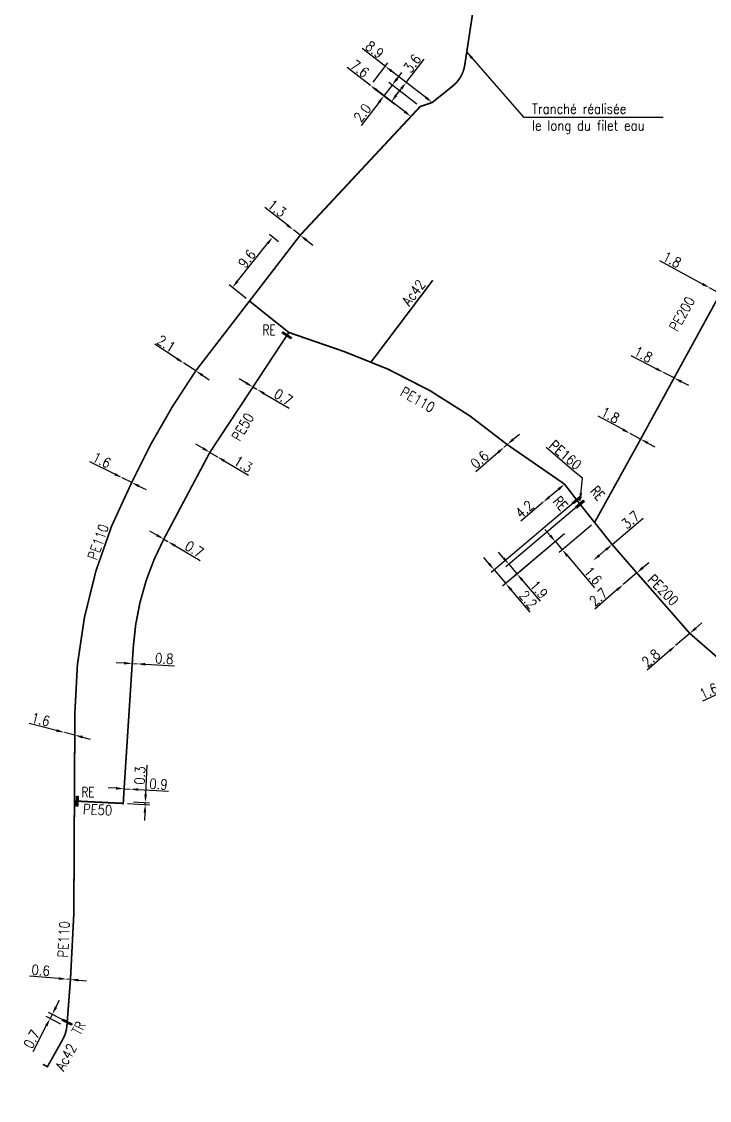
# Model space of a CAD drawing. Header units: millimetres. Extents: x 133343 to 134025, y 131000 to 131734.
# Drawn here: x 133751.4 to 133854, y 131082.3 to 131243.2 of the extents above; entities that cross this region are included whole.
import ezdxf
from ezdxf.enums import TextEntityAlignment as Align

# ---------------------------------------------------------------- set-up
doc = ezdxf.new("R2010")
doc.units = ezdxf.units.MM
doc.header["$PDMODE"] = 34
doc.linetypes.add('L_25_AP', pattern=[2000, 1000, 1000])
doc.linetypes.add('L_25_PE', pattern=[2000, 1000, 1000])
doc.layers.get('0').update_dxf_attribs({"linetype": 'CONTINUOUS'})
doc.layers.get('Defpoints').update_dxf_attribs({"linetype": 'CONTINUOUS'})
doc.layers.add('L_150', color=1, linetype='CONTINUOUS')
doc.layers.add('L_340', color=7, linetype='CONTINUOUS')
doc.styles.add('G_ROMANS', font='ROMANS.SHX', dxfattribs={"width": 0.75})
doc.styles.get("Standard").update_dxf_attribs({"font": 'romans.shx', "width": 0.85})
doc.dimstyles.get("Standard").update_dxf_attribs({"dimtxt": 1.5, "dimasz": 1.2, "dimexe": 0.625, "dimexo": 0.625, "dimgap": 0.25, "dimtad": 1, "dimdec": 1, "dimzin": 0, "dimdsep": 46, "dimtxsty": 'Standard', "dimcen": -0.5, "dimadec": 0, "dimazin": 0, "dimtfac": 1, "dimtdec": 1, "dimtmove": 0, "dimatfit": 3, "dimfxl": 0, "dimtolj": 1, "dimtzin": 0, "dimarcsym": 0})

# ---------------------------------------------------------------- blocks, each defined once
blk = doc.blocks.new('*D48')
at = {"layer": 'Defpoints', "color": 0, "linetype": 'Continuous', "transparency": 16777216}
for p in [(133758.13, 131100.38), (133758.13, 131100.38), (133758.68, 131100.34)]:
    blk.add_point(p, dxfattribs=at)
at = {"layer": 'L_150', "color": 0, "linetype": 'Continuous', "lineweight": -2, "transparency": 16777216}
for p, q in [((133756.93, 131100.48), (133752.58, 131100.84)), ((133758.68, 131100.34), (133758.13, 131100.38)), ((133758.18, 131101.01), (133758.18, 131101.01)), ((133758.73, 131100.96), (133758.73, 131100.96)), ((133759.87, 131100.24), (133761.07, 131100.14))]:
    blk.add_line(p, q, dxfattribs=at)
at = {"layer": 'L_150', "color": 0, "linetype": 'Continuous', "transparency": 16777216}
for points in [[(133756.95, 131100.68), (133756.92, 131100.28), (133758.13, 131100.38)], [(133759.89, 131100.44), (133759.86, 131100.04), (133758.68, 131100.34)]]:
    blk.add_solid(points, dxfattribs=at)
at = {"layer": 'L_150', "color": 0, "linetype": 'Continuous', "transparency": 16777216, "insert": (133754.24, 131101.71), "char_height": 1.5, "attachment_point": 5, "rotation": 355.3199}
blk.add_mtext('\\A1;0.6', dxfattribs=at)
blk = doc.blocks.new('*D49')
at = {"layer": 'Defpoints', "color": 0, "linetype": 'Continuous', "transparency": 16777216}
for p in [(133757.77, 131137.18), (133757.77, 131137.18), (133759.32, 131136.78)]:
    blk.add_point(p, dxfattribs=at)
at = {"layer": 'L_150', "color": 0, "linetype": 'Continuous', "lineweight": -2, "transparency": 16777216}
for p, q in [((133756.6, 131137.47), (133752.54, 131138.51)), ((133759.32, 131136.78), (133757.77, 131137.18)), ((133760.48, 131136.48), (133761.64, 131136.19))]:
    blk.add_line(p, q, dxfattribs=at)
at = {"layer": 'L_150', "color": 0, "linetype": 'Continuous', "transparency": 16777216}
for points in [[(133756.65, 131137.67), (133756.55, 131137.28), (133757.77, 131137.18)], [(133760.53, 131136.68), (133760.43, 131136.29), (133759.32, 131136.78)]]:
    blk.add_solid(points, dxfattribs=at)
at = {"layer": 'L_150', "color": 0, "linetype": 'Continuous', "transparency": 16777216, "insert": (133754.24, 131139.11), "char_height": 1.5, "attachment_point": 5, "rotation": 345.7116}
blk.add_mtext('\\A1;1.6', dxfattribs=at)
blk = doc.blocks.new('*D50')
at = {"layer": 'Defpoints', "color": 0, "linetype": 'Continuous', "transparency": 16777216}
for p in [(133766.38, 131175.16), (133766.38, 131175.16), (133767.81, 131174.45)]:
    blk.add_point(p, dxfattribs=at)
at = {"layer": 'L_150', "color": 0, "linetype": 'Continuous', "lineweight": -2, "transparency": 16777216}
for p, q in [((133765.31, 131175.7), (133761.55, 131177.56)), ((133767.81, 131174.45), (133766.38, 131175.16)), ((133768.89, 131173.92), (133769.96, 131173.39))]:
    blk.add_line(p, q, dxfattribs=at)
at = {"layer": 'L_150', "color": 0, "linetype": 'Continuous', "transparency": 16777216}
for points in [[(133765.39, 131175.88), (133765.22, 131175.52), (133766.38, 131175.16)], [(133768.98, 131174.1), (133768.8, 131173.74), (133767.81, 131174.45)]]:
    blk.add_solid(points, dxfattribs=at)
at = {"layer": 'L_150', "color": 0, "linetype": 'Continuous', "transparency": 16777216, "insert": (133763.34, 131177.79), "char_height": 1.5, "attachment_point": 5, "rotation": 333.6076}
blk.add_mtext('\\A1;1.6', dxfattribs=at)
blk = doc.blocks.new('*D51')
at = {"layer": 'Defpoints', "color": 0, "linetype": 'Continuous', "transparency": 16777216}
for p in [(133775.6, 131192.25), (133775.6, 131192.25), (133777.36, 131191.1)]:
    blk.add_point(p, dxfattribs=at)
at = {"layer": 'L_150', "color": 0, "linetype": 'Continuous', "lineweight": -2, "transparency": 16777216}
for p, q in [((133774.59, 131192.9), (133771.24, 131195.09)), ((133777.36, 131191.1), (133775.6, 131192.25)), ((133778.36, 131190.44), (133779.37, 131189.79))]:
    blk.add_line(p, q, dxfattribs=at)
at = {"layer": 'L_150', "color": 0, "linetype": 'Continuous', "transparency": 16777216}
for points in [[(133774.7, 131193.07), (133774.48, 131192.73), (133775.6, 131192.25)], [(133778.47, 131190.61), (133778.25, 131190.27), (133777.36, 131191.1)]]:
    blk.add_solid(points, dxfattribs=at)
at = {"layer": 'L_150', "color": 0, "linetype": 'Continuous', "transparency": 16777216, "insert": (133772.96, 131195.16), "char_height": 1.5, "attachment_point": 5, "rotation": 326.8618}
blk.add_mtext('\\A1;2.1', dxfattribs=at)
blk = doc.blocks.new('*D52')
at = {"layer": 'Defpoints', "color": 0, "linetype": 'Continuous', "transparency": 16777216}
for p in [(133791.92, 131212.13), (133791.92, 131212.13), (133792.94, 131211.33)]:
    blk.add_point(p, dxfattribs=at)
at = {"layer": 'L_150', "color": 0, "linetype": 'Continuous', "lineweight": -2, "transparency": 16777216}
for p, q in [((133790.98, 131212.88), (133787.69, 131215.47)), ((133792.94, 131211.33), (133791.92, 131212.13)), ((133793.89, 131210.59), (133794.83, 131209.84))]:
    blk.add_line(p, q, dxfattribs=at)
at = {"layer": 'L_150', "color": 0, "linetype": 'Continuous', "transparency": 16777216}
for points in [[(133791.1, 131213.03), (133790.86, 131212.72), (133791.92, 131212.13)], [(133794.01, 131210.74), (133793.76, 131210.43), (133792.94, 131211.33)]]:
    blk.add_solid(points, dxfattribs=at)
at = {"layer": 'L_150', "color": 0, "linetype": 'Continuous', "transparency": 16777216, "insert": (133789.48, 131215.33), "char_height": 1.5, "attachment_point": 5, "rotation": 321.7537}
blk.add_mtext('\\A1;1.3', dxfattribs=at)
blk = doc.blocks.new('*D53')
at = {"layer": 'Defpoints', "color": 0, "linetype": 'Continuous', "transparency": 16777216}
for p in [(133788.83, 131211.04), (133790.2, 131209.95), (133785.38, 131201.51)]:
    blk.add_point(p, dxfattribs=at)
at = {"layer": 'L_150', "color": 0, "linetype": 'Continuous', "lineweight": -2, "transparency": 16777216}
for p, q in [((133789.71, 131210.34), (133788.35, 131211.43)), ((133783.59, 131204.47), (133788.09, 131210.1)), ((133784.89, 131201.9), (133782.36, 131203.92))]:
    blk.add_line(p, q, dxfattribs=at)
at = {"layer": 'L_150', "color": 0, "linetype": 'Continuous', "transparency": 16777216}
for points in [[(133787.93, 131210.22), (133788.24, 131209.97), (133788.83, 131211.04)], [(133783.44, 131204.6), (133783.75, 131204.35), (133782.84, 131203.53)]]:
    blk.add_solid(points, dxfattribs=at)
at = {"layer": 'L_150', "color": 0, "linetype": 'Continuous', "transparency": 16777216, "insert": (133785, 131207.83), "char_height": 1.5, "attachment_point": 5, "rotation": 51.3998}
blk.add_mtext('\\A1;9.6', dxfattribs=at)
blk = doc.blocks.new('*D58')
at = {"layer": 'Defpoints', "color": 0, "linetype": 'Continuous', "transparency": 16777216}
for p in [(133766.68, 131128.78), (133767.58, 131128.73), (133767.58, 131128.73)]:
    blk.add_point(p, dxfattribs=at)
at = {"layer": 'L_150', "color": 0, "linetype": 'Continuous', "lineweight": -2, "transparency": 16777216}
for p, q in [((133765.48, 131128.85), (133764.28, 131128.92)), ((133766.68, 131128.78), (133767.58, 131128.73)), ((133768.78, 131128.66), (133773.3, 131128.4))]:
    blk.add_line(p, q, dxfattribs=at)
at = {"layer": 'L_150', "color": 0, "linetype": 'Continuous', "transparency": 16777216}
for points in [[(133765.49, 131129.05), (133765.47, 131128.65), (133766.68, 131128.78)], [(133768.79, 131128.86), (133768.76, 131128.46), (133767.58, 131128.73)]]:
    blk.add_solid(points, dxfattribs=at)
at = {"layer": 'L_150', "color": 0, "linetype": 'Continuous', "transparency": 16777216, "insert": (133771.81, 131129.48), "char_height": 1.5, "attachment_point": 5, "rotation": 356.6645}
blk.add_mtext('\\A1;0.9', dxfattribs=at)
blk = doc.blocks.new('*D59')
at = {"layer": 'Defpoints', "color": 0, "linetype": 'Continuous', "transparency": 16777216}
for p in [(133767.89, 131147.45), (133768.64, 131147.41), (133768.64, 131147.41)]:
    blk.add_point(p, dxfattribs=at)
at = {"layer": 'L_150', "color": 0, "linetype": 'Continuous', "lineweight": -2, "transparency": 16777216}
for p, q in [((133766.69, 131147.52), (133765.49, 131147.58)), ((133767.89, 131147.45), (133768.64, 131147.41)), ((133769.84, 131147.35), (133774.2, 131147.11))]:
    blk.add_line(p, q, dxfattribs=at)
at = {"layer": 'L_150', "color": 0, "linetype": 'Continuous', "transparency": 16777216}
for points in [[(133766.7, 131147.72), (133766.68, 131147.32), (133767.89, 131147.45)], [(133769.85, 131147.55), (133769.83, 131147.15), (133768.64, 131147.41)]]:
    blk.add_solid(points, dxfattribs=at)
at = {"layer": 'L_150', "color": 0, "linetype": 'Continuous', "transparency": 16777216, "insert": (133772.67, 131148.19), "char_height": 1.5, "attachment_point": 5, "rotation": 356.9052}
blk.add_mtext('\\A1;0.8', dxfattribs=at)
blk = doc.blocks.new('*D60')
at = {"layer": 'Defpoints', "color": 0, "linetype": 'Continuous', "transparency": 16777216}
for p in [(133772.6, 131166.01), (133773.2, 131165.65), (133773.2, 131165.65)]:
    blk.add_point(p, dxfattribs=at)
at = {"layer": 'L_150', "color": 0, "linetype": 'Continuous', "lineweight": -2, "transparency": 16777216}
for p, q in [((133771.56, 131166.61), (133770.52, 131167.22)), ((133772.6, 131166.01), (133773.2, 131165.65)), ((133774.24, 131165.05), (133778.01, 131162.84))]:
    blk.add_line(p, q, dxfattribs=at)
at = {"layer": 'L_150', "color": 0, "linetype": 'Continuous', "transparency": 16777216}
for points in [[(133771.66, 131166.78), (133771.46, 131166.44), (133772.6, 131166.01)], [(133774.34, 131165.22), (133774.14, 131164.88), (133773.2, 131165.65)]]:
    blk.add_solid(points, dxfattribs=at)
at = {"layer": 'L_150', "color": 0, "linetype": 'Continuous', "transparency": 16777216, "insert": (133777.15, 131164.51), "char_height": 1.5, "attachment_point": 5, "rotation": 329.7238}
blk.add_mtext('\\A1;0.7', dxfattribs=at)
blk = doc.blocks.new('*D61')
at = {"layer": 'Defpoints', "color": 0, "linetype": 'Continuous', "transparency": 16777216}
for p in [(133779.47, 131178.95), (133780.59, 131178.29), (133780.59, 131178.29)]:
    blk.add_point(p, dxfattribs=at)
at = {"layer": 'L_150', "color": 0, "linetype": 'Continuous', "lineweight": -2, "transparency": 16777216}
for p, q in [((133778.43, 131179.56), (133777.4, 131180.17)), ((133779.47, 131178.95), (133780.59, 131178.29)), ((133779.79, 131179.49), (133779.79, 131179.49)), ((133780.91, 131178.83), (133780.91, 131178.83)), ((133781.62, 131177.68), (133785.23, 131175.56))]:
    blk.add_line(p, q, dxfattribs=at)
at = {"layer": 'L_150', "color": 0, "linetype": 'Continuous', "transparency": 16777216}
for points in [[(133778.54, 131179.73), (133778.33, 131179.39), (133779.47, 131178.95)], [(133781.72, 131177.85), (133781.52, 131177.51), (133780.59, 131178.29)]]:
    blk.add_solid(points, dxfattribs=at)
at = {"layer": 'L_150', "color": 0, "linetype": 'Continuous', "transparency": 16777216, "insert": (133784.45, 131177.18), "char_height": 1.5, "attachment_point": 5, "rotation": 329.5144}
blk.add_mtext('\\A1;1.3', dxfattribs=at)
blk = doc.blocks.new('*D62')
at = {"layer": 'Defpoints', "color": 0, "linetype": 'Continuous', "transparency": 16777216}
for p in [(133785.9, 131188.7), (133786.5, 131188.35), (133786.5, 131188.35)]:
    blk.add_point(p, dxfattribs=at)
at = {"layer": 'L_150', "color": 0, "linetype": 'Continuous', "lineweight": -2, "transparency": 16777216}
for p, q in [((133784.86, 131189.31), (133783.83, 131189.92)), ((133785.9, 131188.7), (133786.5, 131188.35)), ((133787.53, 131187.74), (133791.3, 131185.52))]:
    blk.add_line(p, q, dxfattribs=at)
at = {"layer": 'L_150', "color": 0, "linetype": 'Continuous', "transparency": 16777216}
for points in [[(133784.96, 131189.48), (133784.76, 131189.14), (133785.9, 131188.7)], [(133787.63, 131187.91), (133787.43, 131187.57), (133786.5, 131188.35)]]:
    blk.add_solid(points, dxfattribs=at)
at = {"layer": 'L_150', "color": 0, "linetype": 'Continuous', "transparency": 16777216, "insert": (133790.44, 131187.19), "char_height": 1.5, "attachment_point": 5, "rotation": 329.5332}
blk.add_mtext('\\A1;0.7', dxfattribs=at)
blk = doc.blocks.new('*D63')
at = {"layer": 'Defpoints', "color": 0, "linetype": 'Continuous', "transparency": 16777216}
for p in [(133755.96, 131095.14), (133758.19, 131093.98), (133757.79, 131093.41)]:
    blk.add_point(p, dxfattribs=at)
at = {"layer": 'L_340', "color": 0, "linetype": 'Continuous', "lineweight": -2, "transparency": 16777216}
for p, q in [((133756.51, 131096.21), (133757.06, 131097.27)), ((133757.64, 131094.27), (133755.4, 131095.43)), ((133755.96, 131095.14), (133755.64, 131094.52)), ((133755.08, 131093.46), (133753.07, 131089.57)), ((133757.23, 131093.7), (133755.08, 131094.81))]:
    blk.add_line(p, q, dxfattribs=at)
at = {"layer": 'L_340', "color": 0, "linetype": 'Continuous', "transparency": 16777216}
for points in [[(133756.33, 131096.3), (133756.69, 131096.12), (133755.96, 131095.14)], [(133754.91, 131093.55), (133755.26, 131093.36), (133755.64, 131094.52)]]:
    blk.add_solid(points, dxfattribs=at)
at = {"layer": 'L_340', "color": 0, "linetype": 'Continuous', "transparency": 16777216, "insert": (133752.91, 131091.44), "char_height": 1.5, "attachment_point": 5, "rotation": 62.6168}
blk.add_mtext('\\A1;0.7', dxfattribs=at)
blk = doc.blocks.new('L_340_21')
blk.add_hatch(color=256).paths.add_polyline_path([(0.125, 0.75), (-0.125, 0.75), (-0.125, -0.75), (0.125, -0.75)])
blk.add_lwpolyline([(-0.125, 0.75), (0.125, 0.75), (0.125, -0.75), (-0.125, -0.75)], close=True)
at = {"style": 'G_ROMANS', "width": 0.75, "flags": 8}
blk.add_attdef('RE', text='', height=1.5, dxfattribs=at).set_placement((0, 3), align=Align.MIDDLE)
at = {"color": 0, "linetype": 'Continuous', "style": 'G_ROMANS', "width": 0.75, "flags": 3}
for tag, p in [('DEF_LEG', (0, -4)), ('DEF_COUP', (0, -6)), ('DEF_TYPE', (0, -8))]:
    blk.add_attdef(tag, text='', height=1.2, dxfattribs=at).set_placement(p, align=Align.MIDDLE)
blk = doc.blocks.new('*D96')
at = {"layer": 'Defpoints', "color": 0, "linetype": 'Continuous', "transparency": 16777216}
for p in [(133823.36, 131179.72), (133823.36, 131179.72), (133823.82, 131180.11)]:
    blk.add_point(p, dxfattribs=at)
at = {"layer": 'L_150', "color": 0, "linetype": 'Continuous', "lineweight": -2, "transparency": 16777216}
for p, q in [((133824.72, 131180.9), (133825.63, 131181.68)), ((133822.45, 131178.93), (133819.15, 131176.07)), ((133823.82, 131180.11), (133823.36, 131179.72))]:
    blk.add_line(p, q, dxfattribs=at)
at = {"layer": 'L_150', "color": 0, "linetype": 'Continuous', "transparency": 16777216}
for points in [[(133824.59, 131181.05), (133824.85, 131180.75), (133823.82, 131180.11)], [(133822.32, 131179.09), (133822.59, 131178.78), (133823.36, 131179.72)]]:
    blk.add_solid(points, dxfattribs=at)
at = {"layer": 'L_150', "color": 0, "linetype": 'Continuous', "transparency": 16777216, "insert": (133819.69, 131177.87), "char_height": 1.5, "attachment_point": 5, "rotation": 40.8904}
blk.add_mtext('\\A1;0.6', dxfattribs=at)
blk = doc.blocks.new('*D97')
at = {"layer": 'Defpoints', "color": 0, "linetype": 'Continuous', "transparency": 16777216}
for p in [(133766.55, 131126.6), (133767.47, 131126.85), (133769.84, 131126.73)]:
    blk.add_point(p, dxfattribs=at)
at = {"layer": 'L_150', "color": 0, "linetype": 'Continuous', "lineweight": -2, "transparency": 16777216}
for p, q in [((133769.9, 131127.93), (133770.12, 131132.3)), ((133767.18, 131126.57), (133770.45, 131126.4)), ((133768.09, 131126.82), (133770.47, 131126.7)), ((133769.83, 131126.43), (133769.84, 131126.73)), ((133769.77, 131125.24), (133769.71, 131124.04))]:
    blk.add_line(p, q, dxfattribs=at)
at = {"layer": 'L_150', "color": 0, "linetype": 'Continuous', "transparency": 16777216}
for points in [[(133769.7, 131127.94), (133770.1, 131127.92), (133769.84, 131126.73)], [(133769.57, 131125.25), (133769.97, 131125.23), (133769.83, 131126.43)]]:
    blk.add_solid(points, dxfattribs=at)
at = {"layer": 'L_150', "color": 0, "linetype": 'Continuous', "transparency": 16777216, "insert": (133769.04, 131130.76), "char_height": 1.5, "attachment_point": 5, "rotation": 87.1534}
blk.add_mtext('\\A1;0.3', dxfattribs=at)
blk = doc.blocks.new('*D98')
at = {"layer": 'Defpoints', "color": 0, "linetype": 'Continuous', "transparency": 16777216}
for p in [(133803.38, 131233.72), (133805.44, 131232.13), (133810.83, 131230.51)]:
    blk.add_point(p, dxfattribs=at)
at = {"layer": 'L_150', "color": 0, "linetype": 'Continuous', "lineweight": -2, "transparency": 16777216}
for p, q in [((133807.39, 131234.67), (133808.12, 131235.62)), ((133806.66, 131233.71), (133805.44, 131232.13)), ((133810.33, 131230.89), (133806.16, 131234.1)), ((133803.87, 131233.33), (133805.94, 131231.75)), ((133804.71, 131231.18), (133802.04, 131227.71))]:
    blk.add_line(p, q, dxfattribs=at)
at = {"layer": 'L_150', "color": 0, "linetype": 'Continuous', "transparency": 16777216}
for points in [[(133807.23, 131234.79), (133807.55, 131234.54), (133806.66, 131233.71)], [(133804.55, 131231.3), (133804.87, 131231.06), (133805.44, 131232.13)]]:
    blk.add_solid(points, dxfattribs=at)
at = {"layer": 'L_150', "color": 0, "linetype": 'Continuous', "transparency": 16777216, "insert": (133802.22, 131229.58), "char_height": 1.5, "attachment_point": 5, "rotation": 52.4419}
blk.add_mtext('\\A1;2.0', dxfattribs=at)
blk = doc.blocks.new('*D99')
at = {"layer": 'Defpoints', "color": 0, "linetype": 'Continuous', "transparency": 16777216}
for p in [(133803.38, 131233.72), (133806.55, 131231.27), (133812.64, 131231.13)]:
    blk.add_point(p, dxfattribs=at)
at = {"layer": 'L_150', "color": 0, "linetype": 'Continuous', "lineweight": -2, "transparency": 16777216}
for p, q in [((133808.75, 131234.13), (133811.41, 131237.59)), ((133812.15, 131231.51), (133808.25, 131234.51)), ((133803.87, 131233.33), (133807.05, 131230.89)), ((133807.28, 131232.23), (133808.01, 131233.18))]:
    blk.add_line(p, q, dxfattribs=at)
at = {"layer": 'L_150', "color": 0, "linetype": 'Continuous', "transparency": 16777216}
for points in [[(133807.86, 131233.3), (133808.17, 131233.06), (133808.75, 131234.13)], [(133807.12, 131232.35), (133807.44, 131232.1), (133806.55, 131231.27)]]:
    blk.add_solid(points, dxfattribs=at)
at = {"layer": 'L_150', "color": 0, "linetype": 'Continuous', "transparency": 16777216, "insert": (133809.65, 131236.95), "char_height": 1.5, "attachment_point": 5, "rotation": 52.4419}
blk.add_mtext('\\A1;3.6', dxfattribs=at)
blk = doc.blocks.new('*D100')
at = {"layer": 'Defpoints', "color": 0, "linetype": 'Continuous', "transparency": 16777216}
for p in [(133803.43, 131233.67), (133803.43, 131233.67), (133809.46, 131229.04)]:
    blk.add_point(p, dxfattribs=at)
at = {"layer": 'L_150', "color": 0, "linetype": 'Continuous', "lineweight": -2, "transparency": 16777216}
for p, q in [((133803.43, 131233.67), (133799.97, 131236.34)), ((133808.5, 131229.77), (133804.38, 131232.94))]:
    blk.add_line(p, q, dxfattribs=at)
at = {"layer": 'L_150', "color": 0, "linetype": 'Continuous', "transparency": 16777216}
for points in [[(133804.5, 131233.1), (133804.26, 131232.78), (133803.43, 131233.67)], [(133808.63, 131229.93), (133808.38, 131229.61), (133809.46, 131229.04)]]:
    blk.add_solid(points, dxfattribs=at)
at = {"layer": 'L_150', "color": 0, "linetype": 'Continuous', "transparency": 16777216, "insert": (133801.83, 131236.16), "char_height": 1.5, "attachment_point": 5, "rotation": 322.4419}
blk.add_mtext('\\A1;7.6', dxfattribs=at)
blk = doc.blocks.new('*D101')
at = {"layer": 'Defpoints', "color": 0, "linetype": 'Continuous', "transparency": 16777216}
for p in [(133805.63, 131236.53), (133803.43, 131233.67), (133812.64, 131231.13)]:
    blk.add_point(p, dxfattribs=at)
at = {"layer": 'L_150', "color": 0, "linetype": 'Continuous', "lineweight": -2, "transparency": 16777216}
for p, q in [((133805.63, 131236.53), (133802.21, 131239.16)), ((133803.81, 131234.17), (133806.01, 131237.02)), ((133811.69, 131231.86), (133806.58, 131235.8))]:
    blk.add_line(p, q, dxfattribs=at)
at = {"layer": 'L_150', "color": 0, "linetype": 'Continuous', "transparency": 16777216}
for points in [[(133806.7, 131235.95), (133806.46, 131235.64), (133805.63, 131236.53)], [(133811.81, 131232.02), (133811.57, 131231.71), (133812.64, 131231.13)]]:
    blk.add_solid(points, dxfattribs=at)
at = {"layer": 'L_150', "color": 0, "linetype": 'Continuous', "transparency": 16777216, "insert": (133804.05, 131239), "char_height": 1.5, "attachment_point": 5, "rotation": 322.4419}
blk.add_mtext('\\A1;8.9', dxfattribs=at)
blk = doc.blocks.new('L_340_19')
at = {"linetype": 'Continuous'}
blk.add_hatch(color=0, dxfattribs=at).paths.add_polyline_path([(0.125, 0.75), (-0.125, 0.75), (-0.125, -0.75), (0.125, -0.75)])
at = {"color": 0, "linetype": 'Continuous'}
blk.add_lwpolyline([(-0.125, 0.75), (0.125, 0.75), (0.125, -0.75), (-0.125, -0.75)], close=True, dxfattribs=at)
at = {"color": 0, "linetype": 'Continuous', "width": 0.75}
for tag, height, flags, p in [('TR', 1.5, 8, (0, 3)), ('DEF_LEG', 1.2, 3, (0, -5)), ('DEF_COUP', 1.2, 3, (0, -7.5)), ('DEF_TYPE', 1.2, 3, (0, -10))]:
    blk.add_attdef(tag, text='', height=height, dxfattribs=dict(at, flags=flags)).set_placement(p, align=Align.MIDDLE)
blk = doc.blocks.new('*D135')
at = {"layer": 'Defpoints', "color": 0, "linetype": 'Continuous', "transparency": 16777216}
for p in [(133854.01, 131203.48), (133854.01, 131203.48), (133855.59, 131202.61)]:
    blk.add_point(p, dxfattribs=at)
at = {"layer": 'L_150', "color": 0, "linetype": 'Continuous', "lineweight": -2, "transparency": 16777216}
for p, q in [((133852.95, 131204.05), (133846.6, 131207.52)), ((133855.59, 131202.61), (133854.01, 131203.48)), ((133856.64, 131202.04), (133857.69, 131201.46))]:
    blk.add_line(p, q, dxfattribs=at)
at = {"layer": 'L_150', "color": 0, "linetype": 'Continuous', "transparency": 16777216}
for points in [[(133853.05, 131204.23), (133852.86, 131203.88), (133854.01, 131203.48)], [(133856.74, 131202.21), (133856.55, 131201.86), (133855.59, 131202.61)]]:
    blk.add_solid(points, dxfattribs=at)
at = {"layer": 'L_150', "color": 0, "linetype": 'Continuous', "transparency": 16777216, "insert": (133848.39, 131207.68), "char_height": 1.5, "attachment_point": 5, "rotation": 331.3605}
blk.add_mtext('\\A1;1.8', dxfattribs=at)
blk = doc.blocks.new('*D136')
at = {"layer": 'Defpoints', "color": 0, "linetype": 'Continuous', "transparency": 16777216}
for p in [(133842.14, 131181.77), (133842.14, 131181.77), (133843.72, 131180.92)]:
    blk.add_point(p, dxfattribs=at)
at = {"layer": 'L_150', "color": 0, "linetype": 'Continuous', "lineweight": -2, "transparency": 16777216}
for p, q in [((133841.09, 131182.34), (133837.4, 131184.33)), ((133843.72, 131180.92), (133842.14, 131181.77)), ((133844.78, 131180.34), (133845.84, 131179.77))]:
    blk.add_line(p, q, dxfattribs=at)
at = {"layer": 'L_150', "color": 0, "linetype": 'Continuous', "transparency": 16777216}
for points in [[(133841.18, 131182.52), (133840.99, 131182.17), (133842.14, 131181.77)], [(133844.88, 131180.52), (133844.69, 131180.17), (133843.72, 131180.92)]]:
    blk.add_solid(points, dxfattribs=at)
at = {"layer": 'L_150', "color": 0, "linetype": 'Continuous', "transparency": 16777216, "insert": (133839.19, 131184.5), "char_height": 1.5, "attachment_point": 5, "rotation": 331.6035}
blk.add_mtext('\\A1;1.8', dxfattribs=at)
blk = doc.blocks.new('*D144')
at = {"layer": 'Defpoints', "color": 0, "linetype": 'Continuous', "transparency": 16777216}
for p in [(133839.47, 131165.21), (133836.64, 131162.82), (133836.64, 131162.82)]:
    blk.add_point(p, dxfattribs=at)
at = {"layer": 'L_150', "color": 0, "linetype": 'Continuous', "lineweight": -2, "transparency": 16777216}
for p, q in [((133839.47, 131165.21), (133844.08, 131169.12)), ((133837.56, 131163.6), (133838.55, 131164.44)), ((133839.87, 131164.74), (133839.87, 131164.74)), ((133837.04, 131162.35), (133837.04, 131162.35))]:
    blk.add_line(p, q, dxfattribs=at)
at = {"layer": 'L_150', "color": 0, "linetype": 'Continuous', "transparency": 16777216}
for points in [[(133838.42, 131164.59), (133838.68, 131164.28), (133839.47, 131165.21)], [(133837.43, 131163.75), (133837.69, 131163.44), (133836.64, 131162.82)]]:
    blk.add_solid(points, dxfattribs=at)
at = {"layer": 'L_150', "color": 0, "linetype": 'Continuous', "transparency": 16777216, "insert": (133842.23, 131168.86), "char_height": 1.5, "attachment_point": 5, "rotation": 40.2407}
blk.add_mtext('\\A1;3.7', dxfattribs=at)
blk = doc.blocks.new('*D145')
at = {"layer": 'Defpoints', "color": 0, "linetype": 'Continuous', "transparency": 16777216}
for p in [(133843.14, 131160.98), (133841.1, 131159.22), (133841.1, 131159.22)]:
    blk.add_point(p, dxfattribs=at)
at = {"layer": 'L_150', "color": 0, "linetype": 'Continuous', "lineweight": -2, "transparency": 16777216}
for p, q in [((133844.05, 131161.77), (133844.96, 131162.55)), ((133843.14, 131160.98), (133841.1, 131159.22)), ((133840.19, 131158.43), (133836.88, 131155.58))]:
    blk.add_line(p, q, dxfattribs=at)
at = {"layer": 'L_150', "color": 0, "linetype": 'Continuous', "transparency": 16777216}
for points in [[(133843.92, 131161.92), (133844.18, 131161.61), (133843.14, 131160.98)], [(133840.06, 131158.59), (133840.32, 131158.28), (133841.1, 131159.22)]]:
    blk.add_solid(points, dxfattribs=at)
at = {"layer": 'L_150', "color": 0, "linetype": 'Continuous', "transparency": 16777216, "insert": (133837.43, 131157.37), "char_height": 1.5, "attachment_point": 5, "rotation": 40.7771}
blk.add_mtext('\\A1;2.7', dxfattribs=at)
blk = doc.blocks.new('*D146')
at = {"layer": 'Defpoints', "color": 0, "linetype": 'Continuous', "transparency": 16777216}
for p in [(133836.85, 131168.5), (133832.86, 131167.21), (133831, 131165.64)]:
    blk.add_point(p, dxfattribs=at)
at = {"layer": 'L_150', "color": 0, "linetype": 'Continuous', "lineweight": -2, "transparency": 16777216}
for p, q in [((133830.23, 131166.56), (133829.45, 131167.47)), ((133836.37, 131168.09), (133831.56, 131164.02)), ((133832.38, 131166.81), (133830.52, 131165.24)), ((133831, 131165.64), (133832.03, 131164.42)), ((133832.81, 131163.5), (133836.82, 131158.77))]:
    blk.add_line(p, q, dxfattribs=at)
at = {"layer": 'L_150', "color": 0, "linetype": 'Continuous', "transparency": 16777216}
for points in [[(133830.38, 131166.69), (133830.07, 131166.43), (133831, 131165.64)], [(133832.96, 131163.63), (133832.66, 131163.37), (133832.03, 131164.42)]]:
    blk.add_solid(points, dxfattribs=at)
at = {"layer": 'L_150', "color": 0, "linetype": 'Continuous', "transparency": 16777216, "insert": (133836.62, 131160.55), "char_height": 1.5, "attachment_point": 5, "rotation": 310.2407}
blk.add_mtext('\\A1;1.6', dxfattribs=at)
blk = doc.blocks.new('*D147')
at = {"layer": 'Defpoints', "color": 0, "linetype": 'Continuous', "transparency": 16777216}
for p in [(133851.05, 131151.95), (133848.93, 131150.13), (133848.93, 131150.13)]:
    blk.add_point(p, dxfattribs=at)
at = {"layer": 'L_150', "color": 0, "linetype": 'Continuous', "lineweight": -2, "transparency": 16777216}
for p, q in [((133851.96, 131152.74), (133852.87, 131153.52)), ((133851.05, 131151.95), (133848.93, 131150.13)), ((133848.02, 131149.34), (133844.7, 131146.49))]:
    blk.add_line(p, q, dxfattribs=at)
at = {"layer": 'L_150', "color": 0, "linetype": 'Continuous', "transparency": 16777216}
for points in [[(133851.83, 131152.89), (133852.09, 131152.58), (133851.05, 131151.95)], [(133847.89, 131149.49), (133848.15, 131149.19), (133848.93, 131150.13)]]:
    blk.add_solid(points, dxfattribs=at)
at = {"layer": 'L_150', "color": 0, "linetype": 'Continuous', "transparency": 16777216, "insert": (133845.25, 131148.28), "char_height": 1.5, "attachment_point": 5, "rotation": 40.7239}
blk.add_mtext('\\A1;2.8', dxfattribs=at)
blk = doc.blocks.new('*D148')
at = {"layer": 'Defpoints', "color": 0, "linetype": 'Continuous', "transparency": 16777216}
for p in [(133857.83, 131144.12), (133857.83, 131144.12), (133859.27, 131144.8)]:
    blk.add_point(p, dxfattribs=at)
at = {"layer": 'L_150', "color": 0, "linetype": 'Continuous', "lineweight": -2, "transparency": 16777216}
for p, q in [((133860.36, 131145.31), (133861.45, 131145.82)), ((133856.74, 131143.61), (133852.95, 131141.83)), ((133859.27, 131144.8), (133857.83, 131144.12))]:
    blk.add_line(p, q, dxfattribs=at)
at = {"layer": 'L_150', "color": 0, "linetype": 'Continuous', "transparency": 16777216}
for points in [[(133860.28, 131145.49), (133860.45, 131145.12), (133859.27, 131144.8)], [(133856.65, 131143.79), (133856.82, 131143.43), (133857.83, 131144.12)]]:
    blk.add_solid(points, dxfattribs=at)
at = {"layer": 'L_150', "color": 0, "linetype": 'Continuous', "transparency": 16777216, "insert": (133853.87, 131143.37), "char_height": 1.5, "attachment_point": 5, "rotation": 25.126}
blk.add_mtext('\\A1;1.6', dxfattribs=at)
blk = doc.blocks.new('*D174')
at = {"layer": 'Defpoints', "color": 0, "linetype": 'Continuous', "transparency": 16777216}
for p in [(133834.67, 131171.23), (133832.86, 131167.21), (133825.29, 131160.81)]:
    blk.add_point(p, dxfattribs=at)
at = {"layer": 'L_340', "color": 0, "linetype": 'Continuous', "lineweight": -2, "transparency": 16777216}
for p, q in [((133834.19, 131170.83), (133823.59, 131161.86)), ((133832.38, 131166.81), (133824.82, 131160.41)), ((133823.29, 131163.18), (133822.51, 131164.09)), ((133824.07, 131162.26), (133825.29, 131160.81)), ((133826.07, 131159.89), (133828.73, 131156.74))]:
    blk.add_line(p, q, dxfattribs=at)
at = {"layer": 'L_340', "color": 0, "linetype": 'Continuous', "transparency": 16777216}
for points in [[(133823.44, 131163.31), (133823.14, 131163.05), (133824.07, 131162.26)], [(133826.22, 131160.02), (133825.92, 131159.77), (133825.29, 131160.81)]]:
    blk.add_solid(points, dxfattribs=at)
at = {"layer": 'L_340', "color": 0, "linetype": 'Continuous', "transparency": 16777216, "insert": (133828.55, 131158.51), "char_height": 1.5, "attachment_point": 5, "rotation": 310.2407}
blk.add_mtext('\\A1;1.9', dxfattribs=at)
blk = doc.blocks.new('*D175')
at = {"layer": 'Defpoints', "color": 0, "linetype": 'Continuous', "transparency": 16777216}
for p in [(133834.2, 131171.84), (133832.86, 131167.21), (133823.61, 131159.39)]:
    blk.add_point(p, dxfattribs=at)
at = {"layer": 'L_340', "color": 0, "linetype": 'Continuous', "lineweight": -2, "transparency": 16777216}
for p, q in [((133833.72, 131171.44), (133821.41, 131161.02)), ((133832.38, 131166.81), (133823.13, 131158.98)), ((133821.11, 131162.34), (133820.33, 131163.25)), ((133821.88, 131161.42), (133823.61, 131159.39)), ((133824.38, 131158.47), (133827.21, 131155.13))]:
    blk.add_line(p, q, dxfattribs=at)
at = {"layer": 'L_340', "color": 0, "linetype": 'Continuous', "transparency": 16777216}
for points in [[(133821.26, 131162.47), (133820.96, 131162.21), (133821.88, 131161.42)], [(133824.54, 131158.6), (133824.23, 131158.34), (133823.61, 131159.39)]]:
    blk.add_solid(points, dxfattribs=at)
at = {"layer": 'L_340', "color": 0, "linetype": 'Continuous', "transparency": 16777216, "insert": (133826.95, 131156.99), "char_height": 1.5, "attachment_point": 5, "rotation": 310.2407}
blk.add_mtext('\\A1;2.2', dxfattribs=at)
blk = doc.blocks.new('*D176')
at = {"layer": 'Defpoints', "color": 0, "linetype": 'Continuous', "transparency": 16777216}
for p in [(133832.37, 131174.21), (133829.17, 131171.5), (133829.17, 131171.5)]:
    blk.add_point(p, dxfattribs=at)
at = {"layer": 'L_150', "color": 0, "linetype": 'Continuous', "lineweight": -2, "transparency": 16777216}
for p, q in [((133831.46, 131173.43), (133830.08, 131172.27)), ((133829.17, 131171.5), (133825.83, 131168.67))]:
    blk.add_line(p, q, dxfattribs=at)
at = {"layer": 'L_150', "color": 0, "linetype": 'Continuous', "transparency": 16777216}
for points in [[(133831.33, 131173.59), (133831.59, 131173.28), (133832.37, 131174.21)], [(133829.95, 131172.42), (133830.21, 131172.12), (133829.17, 131171.5)]]:
    blk.add_solid(points, dxfattribs=at)
at = {"layer": 'L_150', "color": 0, "linetype": 'Continuous', "transparency": 16777216, "insert": (133826.39, 131170.46), "char_height": 1.5, "attachment_point": 5, "rotation": 40.2407}
blk.add_mtext('\\A1;4.2', dxfattribs=at)
blk = doc.blocks.new('L_340_20')
at = {"linetype": 'Continuous'}
blk.add_hatch(color=0, dxfattribs=at).paths.add_polyline_path([(0.125, 0.75), (-0.125, 0.75), (-0.125, -0.75), (0.125, -0.75)])
at = {"color": 0, "linetype": 'Continuous'}
blk.add_lwpolyline([(-0.125, 0.75), (0.125, 0.75), (0.125, -0.75), (-0.125, -0.75)], close=True, dxfattribs=at)
at = {"color": 0, "linetype": 'Continuous', "width": 0.75}
for tag, height, flags, p in [('RE', 1.5, 8, (0, 3)), ('DEF_LEG', 1.2, 3, (0, -5)), ('DEF_COUP', 1.2, 3, (0, -7.5)), ('DEF_TYPE', 1.2, 3, (0, -10))]:
    blk.add_attdef(tag, text='', height=height, dxfattribs=dict(at, flags=flags)).set_placement(p, align=Align.MIDDLE)
blk = doc.blocks.new('*D182')
at = {"layer": 'Defpoints', "color": 0, "linetype": 'Continuous', "transparency": 16777216}
for p in [(133847.11, 131190.88), (133847.11, 131190.88), (133848.71, 131190.05)]:
    blk.add_point(p, dxfattribs=at)
at = {"layer": 'L_150', "color": 0, "linetype": 'Continuous', "lineweight": -2, "transparency": 16777216}
for p, q in [((133846.05, 131191.43), (133842.33, 131193.36)), ((133848.71, 131190.05), (133847.11, 131190.88)), ((133849.78, 131189.5), (133850.84, 131188.95))]:
    blk.add_line(p, q, dxfattribs=at)
at = {"layer": 'L_150', "color": 0, "linetype": 'Continuous', "transparency": 16777216}
for points in [[(133846.14, 131191.61), (133845.96, 131191.25), (133847.11, 131190.88)], [(133849.87, 131189.68), (133849.69, 131189.32), (133848.71, 131190.05)]]:
    blk.add_solid(points, dxfattribs=at)
at = {"layer": 'L_150', "color": 0, "linetype": 'Continuous', "transparency": 16777216, "insert": (133844.11, 131193.56), "char_height": 1.5, "attachment_point": 5, "rotation": 332.6571}
blk.add_mtext('\\A1;1.8', dxfattribs=at)

msp = doc.modelspace()

# ---------------------------------------------------------------- linework, layer by layer
at = {"layer": 'L_150', "linetype": 'L_25_PE', "const_width": 0.25, "flags": 128}
for points in [[(133836.85, 131168.5), (133843.72, 131180.92), (133848.71, 131190.05), (133855.59, 131202.61), (133861.2, 131213.15), (133865.55, 131221.33), (133867.06, 131224.05), (133868.13, 131225.97), (133872.11, 131230.34), (133872.2, 131230.52), (133875.62, 131237.08), (133882.26, 131248.65), (133886.36, 131256.52), (133889.28, 131261.94), (133895.22, 131273.3), (133903.79, 131288.4), (133908.85, 131297.67), (133915.62, 131310.18), (133915.62, 131310.18), (133915.62, 131310.18), (133915.62, 131310.18), (133921.08, 131321.41), (133921.54, 131321.53), (133921.72, 131321.86), (133920.16, 131323.17), (133920.52, 131323.94)], [(133790.97, 131196.41), (133791.25, 131196.83)], [(133834.2, 131171.84), (133832.37, 131174.21)], [(133834.67, 131171.23), (133834.2, 131171.84)], [(133929.44, 131000), (133921.82, 131016.21), (133917.64, 131025.19), (133913.6, 131033.74), (133909.52, 131042.21), (133901.67, 131058.61), (133895.58, 131071.52), (133888.05, 131087.18), (133880.43, 131103), (133870.92, 131123.08), (133865.63, 131134.19), (133859.27, 131144.8), (133851.05, 131151.95), (133843.14, 131160.98), (133839.47, 131165.21), (133834.67, 131171.23)], [(133759.27, 131126.96), (133759.56, 131126.94)]]:
    msp.add_lwpolyline(points, dxfattribs=at)
msp.add_lwpolyline([(133758.2, 131094.11), (133758.68, 131100.34), (133759.18, 131110.12), (133759.32, 131136.78), (133759.34, 131140.17, -0.118909), (133767.81, 131174.45), (133767.81, 131174.45), (133767.81, 131174.45, -0.042579), (133777.36, 131191.1), (133777.36, 131191.1), (133792.94, 131211.33), (133809.46, 131229.04), (133810.83, 131230.51), (133812.64, 131231.13), (133815.67, 131233.56, 0.1885), (133817.49, 131236.71), (133819.62, 131250.71)], format="xyb", dxfattribs=at)
at = {"layer": 'L_150', "linetype": 'L_25_AP', "const_width": 0.25, "flags": 128}
msp.add_lwpolyline([(133803.53, 131192.45), (133812.71, 131204.6)], dxfattribs=at)
for points in [[(133785.38, 131201.51), (133791.25, 131196.83), (133799.54, 131193.97, -0.091142), (133823.82, 131180.11), (133823.82, 131180.11), (133823.82, 131180.11), (133823.82, 131180.11), (133823.82, 131180.11), (133823.82, 131180.11), (133832.37, 131174.21)], [(133754.58, 131087.69), (133755.24, 131087.33), (133757.52, 131091.38, 0.109867), (133758.15, 131093.46), (133758.19, 131093.86)]]:
    msp.add_lwpolyline(points, format="xyb", dxfattribs=at)
at = {"layer": 'L_150', "linetype": 'L_25_PE', "flags": 128}
msp.add_lwpolyline([(133759.81, 131126.93, 0.25, 0.25, 0), (133766.55, 131126.6, 0.25, 0.25, 0), (133766.68, 131128.78, 0.25, 0.25, 0), (133767.89, 131147.45, 0.25, 0.25, 0), (133768.05, 131149.92, 0.25, 0.25, -0.105633), (133772.6, 131166.01, 0.25, 0.25, 0), (133772.6, 131166.01, 0.25, 0.25, 0), (133779.47, 131178.95, 0.25, 0.25, 0), (133785.9, 131188.7, 0.25, 0.25, 0), (133790.97, 131196.41, 0, 0, 0)], format="xyseb", dxfattribs=at)

# ---------------------------------------------------------------- block references
at = {"layer": 'L_340'}
ref = msp.add_blockref('L_340_21', (133790.97, 131196.41), dxfattribs=dict(at, rotation=56.62347866607453))
ref.add_attrib('RE', 'RE', dxfattribs={"layer": '0', "color": 0, "linetype": 'Continuous', "height": 1.5, "width": 0.75, "flags": 8}).set_placement((133788.3, 131197.2), align=Align.MIDDLE)
ref = msp.add_blockref('L_340_20', (133834.67, 131171.23), dxfattribs=dict(at, rotation=130.2407088433231))
ref.add_attrib('RE', 'RE', dxfattribs={"layer": '0', "color": 0, "linetype": 'Continuous', "height": 1.5, "rotation": 310.723, "width": 0.75}).set_placement((133837.31, 131172.86), align=Align.MIDDLE)
ref = msp.add_blockref('L_340_20', (133834.2, 131171.84), dxfattribs=dict(at, rotation=130.1470008172692))
ref.add_attrib('RE', 'RE', dxfattribs={"layer": '0', "color": 0, "linetype": 'Continuous', "height": 1.5, "rotation": 310.723, "width": 0.75}).set_placement((133831.76, 131171.35), align=Align.MIDDLE)
ref = msp.add_blockref('L_340_21', (133759.69, 131126.94), dxfattribs=dict(at, rotation=357.2101395461088))
ref.add_attrib('RE', 'RE', dxfattribs={"layer": '0', "color": 0, "linetype": 'Continuous', "height": 1.5, "width": 0.75, "flags": 8}).set_placement((133761.3, 131128.28), align=Align.MIDDLE)
ref = msp.add_blockref('L_340_19', (133758.19, 131093.98), dxfattribs=dict(at, rotation=62.61675698670103))
ref.add_attrib('TR', 'TR', dxfattribs={"layer": '0', "color": 0, "linetype": 'Continuous', "height": 1.5, "rotation": 62.6168, "width": 0.75, "flags": 8}).set_placement((133759.9, 131093.09), align=Align.MIDDLE)

# ---------------------------------------------------------------- texts
at = {"layer": 'L_150', "linetype": 'Continuous', "width": 0.85}
for s, rotation, p in [('Ac42', 52.9223, (133809.86, 131202.76)), ('PE200', 60.5743, (133849.89, 131199.6)), ('PE110', 330.5539, (133810.46, 131186.82)), ('PE50', 59.6117, (133784.37, 131182.73)), ('PE110', 70.5809, (133762.81, 131165.58)), ('PE200', 314.1508, (133847.07, 131158.43)), ('PE50', 357.1519, (133762.73, 131125.66)), ('PE110', 87.081, (133757.66, 131106.32)), ('Ac42', 60.5743, (133758.01, 131088.77))]:
    msp.add_text(s, height=1.5, rotation=rotation, dxfattribs=at).set_placement(p, align=Align.MIDDLE)
at = {"layer": 'L_150', "linetype": 'Continuous', "insert": (133827.52, 131226.45), "char_height": 1.5, "attachment_point": 7}
msp.add_mtext('\\A1;Tranché réalisée\\Ple long du filet eau', dxfattribs=at)
at = {"layer": 'L_150', "linetype": 'Continuous', "insert": (133834.09, 131176.21), "char_height": 1.5, "attachment_point": 9, "rotation": 319.6355}
msp.add_mtext('\\A1;PE160', dxfattribs=at)

# ---------------------------------------------------------------- dimensions: what is measured, and where the dimension line sits
at = {"layer": 'L_150', "linetype": 'Continuous'}
for base, p1, p2, angle, picture, middle in [((133805.63, 131236.53), (133812.64, 131231.13), (133803.43, 131233.67), 322.4419, '*D101', (133803.44, 131238.21)), ((133806.55, 131231.27), (133812.64, 131231.13), (133803.38, 131233.72), 52.4419, '*D99', (133810.44, 131236.34)), ((133803.43, 131233.67), (133809.46, 131229.04), (133803.43, 131233.67), 322.4419, '*D100', (133801.22, 131235.37)), ((133805.44, 131232.13), (133810.83, 131230.51), (133803.38, 131233.72), 52.4419, '*D98', (133803.01, 131228.97)), ((133791.92, 131212.13), (133792.94, 131211.33), (133791.92, 131212.13), 321.7537, '*D52', (133788.86, 131214.55)), ((133788.83, 131211.04), (133785.38, 131201.51), (133790.2, 131209.95), 231.3998, '*D53', (133785.78, 131207.21)), ((133854.01, 131203.48), (133855.59, 131202.61), (133854.01, 131203.48), 331.3605, '*D135', (133847.91, 131206.81)), ((133775.6, 131192.25), (133777.36, 131191.1), (133775.6, 131192.25), 326.8618, '*D51', (133772.41, 131194.33)), ((133786.5, 131188.35), (133785.9, 131188.7), (133786.5, 131188.35), 149.5332, '*D62', (133789.93, 131186.33)), ((133842.14, 131181.77), (133843.72, 131180.92), (133842.14, 131181.77), 331.6035, '*D136', (133838.72, 131183.62)), ((133823.36, 131179.72), (133823.82, 131180.11), (133823.36, 131179.72), 40.8904, '*D96', (133820.35, 131177.11)), ((133766.38, 131175.16), (133767.81, 131174.45), (133766.38, 131175.16), 333.6076, '*D50', (133762.89, 131176.9)), ((133780.59, 131178.29), (133779.47, 131178.95), (133780.59, 131178.29), 149.5144, '*D61', (133783.95, 131176.31)), ((133829.17, 131171.5), (133832.37, 131174.21), (133829.17, 131171.5), 40.2407, '*D176', (133827.04, 131169.7)), ((133836.64, 131162.82), (133839.47, 131165.21), (133836.64, 131162.82), 40.2407, '*D144', (133842.87, 131168.1)), ((133831, 131165.64), (133836.85, 131168.5), (133832.86, 131167.21), 310.2407, '*D146', (133835.85, 131159.91)), ((133773.2, 131165.65), (133772.6, 131166.01), (133773.2, 131165.65), 149.7238, '*D60', (133776.64, 131163.64)), ((133841.1, 131159.22), (133843.14, 131160.98), (133841.1, 131159.22), 40.7771, '*D145', (133838.08, 131156.62)), ((133848.93, 131150.13), (133851.05, 131151.95), (133848.93, 131150.13), 40.7239, '*D147', (133845.91, 131147.53)), ((133768.64, 131147.41), (133767.89, 131147.45), (133768.64, 131147.41), 176.9052, '*D59', (133772.62, 131147.2)), ((133857.83, 131144.12), (133859.27, 131144.8), (133857.83, 131144.12), 25.126, '*D148', (133854.3, 131142.46)), ((133757.77, 131137.18), (133759.32, 131136.78), (133757.77, 131137.18), 345.7116, '*D49', (133753.99, 131138.14)), ((133769.84, 131126.73), (133766.55, 131126.6), (133767.47, 131126.85), 267.1534, '*D97', (133770.04, 131130.71)), ((133767.58, 131128.73), (133766.68, 131128.78), (133767.58, 131128.73), 176.6645, '*D58', (133771.75, 131128.49)), ((133758.12945, 131100.38445), (133758.67761, 131100.33957), (133758.12945, 131100.38445), 355.31987, '*D48', (133754.15702, 131100.70965))]:
    dim = msp.add_linear_dim(base=base, p1=p1, p2=p2, angle=angle, dimstyle='Standard', dxfattribs=at)
    dim.commit()
    dim.dimension.update_dxf_attribs({"geometry": picture, "text_midpoint": middle, "dimtype": 160})
dim = msp.add_linear_dim(base=(133847.11, 131190.88), p1=(133848.71, 131190.05), p2=(133847.11, 131190.88), angle=332.6571, text='1.8', dimstyle='Standard', dxfattribs=at)
dim.commit()
dim.dimension.update_dxf_attribs({"geometry": '*D182', "text_midpoint": (133843.65, 131192.67), "dimtype": 160})
at = {"layer": 'L_340', "linetype": 'Continuous'}
dim = msp.add_linear_dim(base=(133823.61, 131159.39), p1=(133834.2, 131171.84), p2=(133832.86, 131167.21), angle=130.2407, text='2.2', dimstyle='Standard', override={"dimatfit": 0}, dxfattribs=at)
dim.commit()
dim.dimension.update_dxf_attribs({"geometry": '*D175', "text_midpoint": (133826.18, 131156.34), "dimtype": 160})
dim = msp.add_linear_dim(base=(133825.29, 131160.81), p1=(133834.67, 131171.23), p2=(133832.86, 131167.21), angle=130.2407, dimstyle='Standard', override={"dimatfit": 0}, dxfattribs=at)
dim.commit()
dim.dimension.update_dxf_attribs({"geometry": '*D174', "text_midpoint": (133827.79, 131157.86), "dimtype": 160})
dim = msp.add_linear_dim(base=(133755.96, 131095.14), p1=(133757.79, 131093.41), p2=(133758.19, 131093.98), angle=242.6168, dimstyle='Standard', dxfattribs=at)
dim.commit()
dim.dimension.update_dxf_attribs({"geometry": '*D63', "text_midpoint": (133753.8, 131090.98), "dimtype": 160})

# ---------------------------------------------------------------- leaders
at = {"layer": 'L_150', "linetype": 'Continuous', "annotation_type": 0, "has_hookline": 1, "hookline_direction": 0, "text_width": 19.37}
msp.add_leader([(133817.78, 131238.65), (133826.26, 131228.96), (133827.46, 131228.96)], dimstyle='Standard', dxfattribs=at)
at = {"layer": 'L_150', "linetype": 'Continuous', "annotation_type": 0, "has_hookline": 1, "hookline_direction": 1, "text_width": 5.65, "horizontal_direction": (0.76194, -0.647648, 0)}
msp.add_leader([(133834.68, 131171.7), (133835.03, 131175.08), (133834.12, 131175.86)], dimstyle='Standard', dxfattribs=at)

doc.saveas('drawing.dxf')
